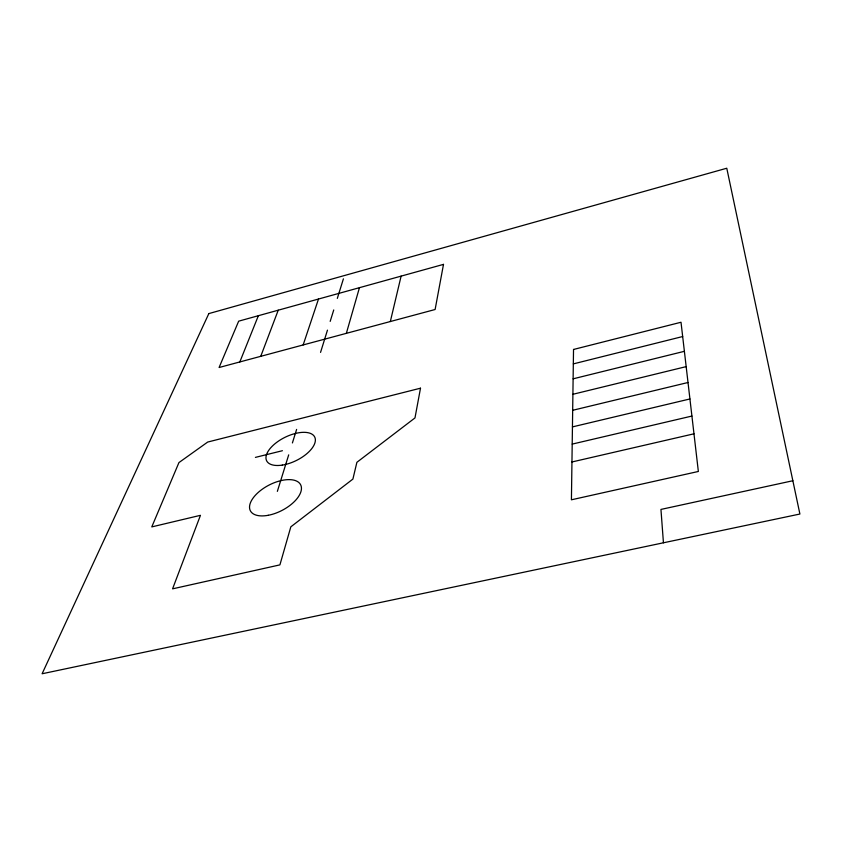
<?xml version="1.0" encoding="UTF-8"?>
<svg xmlns="http://www.w3.org/2000/svg" width="842" height="842" viewBox="0 0 842 842"><rect width="100%" height="100%" fill="white"/><g stroke="black" fill="none" stroke-linecap="round" stroke-linejoin="round"><path stroke-width="1.26" d="M390.33 321.539L401.108 276.123M346.346 333.348L359.45 287.68M277.355 491.36L288.701 454.859M292.406 442.945L296.616 429.409M320.549 352.388L327.464 330.138M330.18 321.391L333.737 309.951M337.326 298.394L343.41 278.839M303.162 344.936L318.497 299.026M260.746 356.324L278.239 310.193M239.823 361.944L258.368 315.697M573.328 363.891L682.673 336.537M255.41 457.385L282.417 450.712M573.118 378.826L684.388 351.314M572.907 394.288L686.167 366.628M572.676 410.296L688.019 382.5M572.444 426.894L689.924 398.961M572.202 444.102L691.913 416.053M571.95 461.974L693.976 433.809M792.859 480.74L660.949 509.421L663.443 542.795M573.528 349.462L571.423 499.801L698.355 471.467L681.01 322.254L573.528 349.462M420.505 388.194L414.98 417.927L356.892 462.311L352.903 479.087L290.827 526.839L279.912 564.877L172.578 588.842L200.459 515.325L151.77 526.903L178.936 462.584L207.7 442.05L420.505 388.194M443.502 264.377L435.114 309.509L219.088 367.512L238.665 321.17L443.502 264.377M208.837 313.592L42.1 673.768L799.9 514.03L726.772 168.232L208.837 313.592M268.23 515.293A28.291 14.23 -27.4 0 0 300.71 484.929A28.291 14.23 -27.4 0 0 257.547 493.065A28.291 14.23 -27.4 0 0 268.23 515.293M282.302 465.1A26.818 12.914 -26.3 0 0 314.982 437.672A26.818 12.914 -26.3 0 0 274.713 443.945A26.818 12.914 -26.3 0 0 282.302 465.1"/></g></svg>
